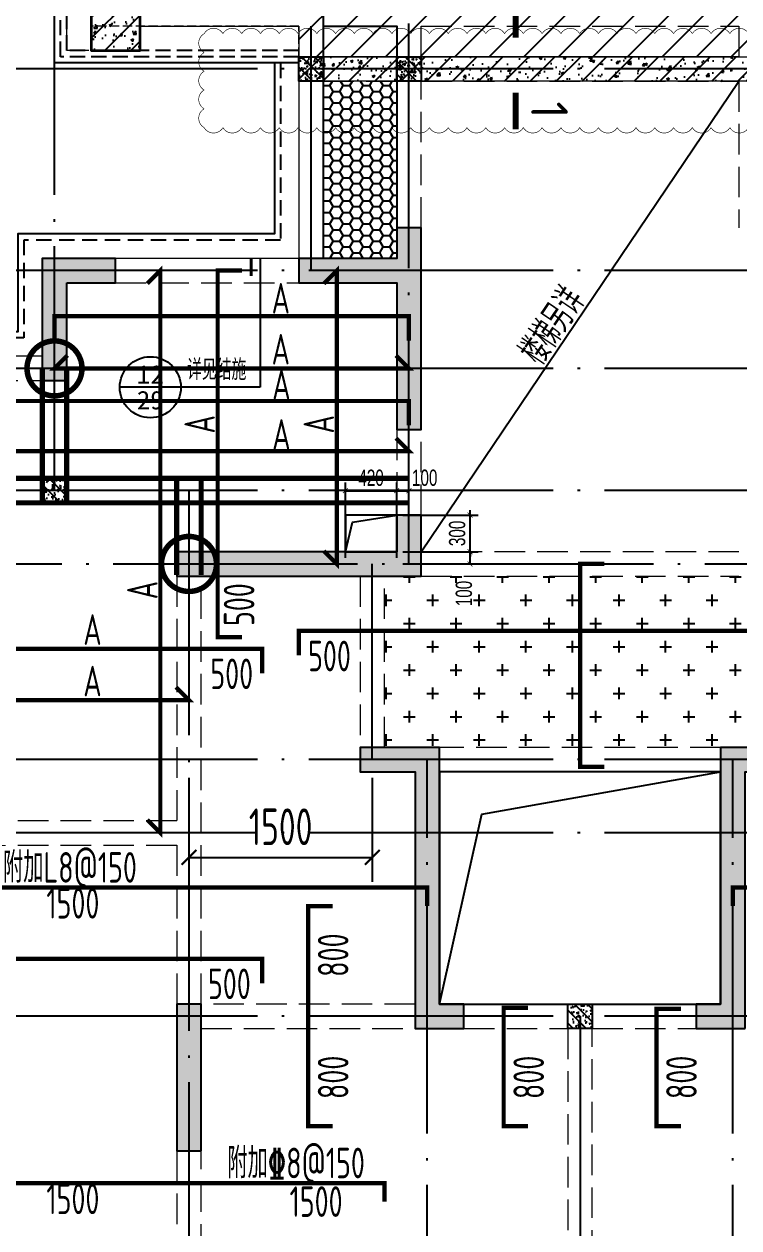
# Model space of a CAD drawing. Extents: x -1058961 to 23600, y -449123 to 2751847.
# Drawn here: x -324651 to -318802, y -49742 to -39894 of the extents above; entities that cross this region are included whole.
import ezdxf
from ezdxf.enums import TextEntityAlignment as Align

# ---------------------------------------------------------------- set-up
doc = ezdxf.new("R2010")
doc.units = 0
doc.header["$LTSCALE"] = 1000
for name, pattern in [('__DASH', [0.35, 0.25, -0.1]), ('DASH', [0.35, 0.25, -0.1]), ('DOTE', [2.4200000000000004, 2, -0.2, 0.02, -0.2]), ('HIDDEN', [0.375, 0.25, -0.125])]:
    doc.linetypes.add(name, pattern=pattern)
doc.layers.get('0').update_dxf_attribs({"linetype": 'CONTINUOUS'})
doc.layers.get('DEFPOINTS').update_dxf_attribs({"linetype": 'CONTINUOUS'})
for name, color, linetype, lineweight in [('+公共字体', 7, 'CONTINUOUS', 20), ('平面-看线', 45, 'CONTINUOUS', 15), ('立面-栏杆', 105, 'CONTINUOUS', 15)]:
    doc.layers.add(name, color=color, linetype=linetype, lineweight=lineweight)
for name, color, linetype in [('A-DOTE', 10, 'DOTE'), ('DIM_IDEN', 67, 'CONTINUOUS'), ('HATCH', 8, 'CONTINUOUS'), ('PUB_TEXT', 2, 'CONTINUOUS'), ('ROOF', 183, 'CONTINUOUS'), ('S-B板填充', 251, 'CONTINUOUS'), ('S-B板配筋', 6, 'CONTINUOUS'), ('S-B板配筋号', 7, 'CONTINUOUS'), ('S-C承台编号', 6, 'CONTINUOUS'), ('S-D洞口', 4, 'CONTINUOUS'), ('S-D洞口标注', 3, 'CONTINUOUS'), ('S-L主梁线', 4, 'DASH'), ('S-Q墙填充', 252, 'CONTINUOUS'), ('S-Q墙实线', 6, 'CONTINUOUS'), ('S-Q墙标注', 3, 'CONTINUOUS'), ('S-Z柱填充', 252, 'CONTINUOUS'), ('S-Z柱实线', 6, 'CONTINUOUS'), ('S-板正筋', 2, 'CONTINUOUS'), ('S-构造柱', 212, 'CONTINUOUS'), ('THICK', 6, 'CONTINUOUS'), ('看线', 251, 'CONTINUOUS')]:
    doc.layers.add(name, color=color, linetype=linetype)
doc.layers.add('审图修改', color=2, linetype='CONTINUOUS', plot=False)
doc.layers.add('配箍校核', color=34, linetype='CONTINUOUS', plot=False)
doc.styles.add('_TCH_AXIS', font='COMPLEX', dxfattribs={"bigfont": 'GBCBIG'})
doc.styles.add('_TCH_LABEL', font='simhei.ttf')
doc.styles.add('TSSD_Label', font='Tssdeng.shx', dxfattribs={"width": 0.7, "bigfont": 'hztxt.shx'})
doc.styles.add('TSSD_REIN', font='tssdeng.shx', dxfattribs={"width": 0.7, "height": 300, "bigfont": 'tssdchn.shx'})
doc.styles.add('结构文字', font='zstxt.shx', dxfattribs={"width": 0.7, "bigfont": 'zshz.shx'})
doc.dimstyles.new('STRUCK', dxfattribs={"dimtxt": 400, "dimasz": 121, "dimexe": 200, "dimexo": 150, "dimgap": 115, "dimtad": 1, "dimdec": 0, "dimdsep": 46, "dimtxsty": '结构文字', "dimblk": 'ARCHTICK', "dimcen": 400, "dimclrd": 3, "dimclre": 3, "dimclrt": 7, "dimadec": 0, "dimazin": 0, "dimtfac": 1, "dimtdec": 0, "dimtix": 1, "dimtmove": 2, "dimatfit": 3, "dimldrblk": '_DIMX', "dimfxl": 0, "dimtolj": 1, "dimtzin": 0, "dimarcsym": 0})
doc.dimstyles.new('STRUCK30', dxfattribs={"dimscale": 0.33333, "dimtxt": 400, "dimasz": 121, "dimexe": 200, "dimexo": 150, "dimgap": 115, "dimtad": 1, "dimdec": 0, "dimdsep": 46, "dimtxsty": '结构文字', "dimblk": 'ARCHTICK', "dimcen": 400, "dimclrd": 3, "dimclre": 3, "dimclrt": 7, "dimadec": 0, "dimazin": 0, "dimtfac": 1, "dimtdec": 0, "dimtix": 1, "dimtmove": 2, "dimatfit": 3, "dimldrblk": '_DIMX', "dimfxl": 0, "dimtolj": 1, "dimtzin": 0, "dimarcsym": 0})

# ---------------------------------------------------------------- blocks, each defined once
blk = doc.blocks.new('20210726.16350016')
at = {"layer": 'A-DOTE'}
for p, q in [((12800.00000676233, 13700.04724698304), (12800.0000067387, 21100.04725452978)), ((15700.00000734301, 13100.31751472806), (15700.0000073429, 21100.04725452978)), ((14900.00000734301, 15500.04725473234), (14900.00000734284, 17600.04725452978)), ((55600.00000724584, 17150.04725452977), (3600.000007999988, 17150.04725452978)), ((55600.00000724575, 15500.04725473234), (3600.000008000061, 15500.04725473234)), ((55600.00000724575, 14700.04724880424), (3600.000008000061, 14700.04724880436)), ((55600.00000724575, 13700.04725528683), (3600.000008000061, 13700.04725528706)), ((13900.21691773832, 13700.04725528695), (13900.00000781217, 3600.047255706566)), ((3600.000008000061, 13100.31752494338), (55600.00000724575, 13100.31748104317)), ((15399.99926464143, 11500.04725454794), (15399.99926437694, 13100.04725454887)), ((55600.00000724575, 11500.04725454783), (3600.000008000061, 11500.04725454806)), ((15850.00001240512, 3600.023631853284), (15850.00001272373, 11500.04725452978)), ((18350.00000321825, 3600.023631853284), (18350.00000289921, 11500.04725452978)), ((55600.00000724575, 10900.04725549754), (3600.000008000061, 10900.04725549766)), ((55600.00000724575, 9400.04725379066), (3600.000008000061, 9400.047254788922)), ((17100.00001477753, 9400.047254529782), (17100.00001477747, 3600.047255706566))]:
    blk.add_line(p, q, dxfattribs=at)
blk = doc.blocks.new('20210729.03492876')
at = {"layer": 'ROOF', "ltscale": 0.8}
for points in [[(10500.00101494137, 13199.99947683187), (8499.999998872168, 13199.99947683187), (8499.999998872168, 16499.9992174207), (15700.00197520445, 16499.99921742082), (15700.00197520445, 12899.99947683199), (15100.00060175743, 12899.99947683199)], [(10700.00099154282, 13250.00011611846), (10700.00101479515, 13700.0002195366), (9000.000651949085, 13700.0002195366), (9000.000651952578, 15999.99921533337), (15200.00197280012, 15999.99921515211), (15199.99674619379, 13699.9982511634), (14900.0010413049, 13699.9982511634), (14900.00149563467, 13249.99893279909)]]:
    blk.add_lwpolyline(points, dxfattribs=at)
at = {"layer": 'ROOF', "linetype": '__DASH', "ltscale": 0.5}
for points in [[(10500.00101494137, 13249.99947683187), (8549.999998872168, 13249.99947683187), (8549.999998872168, 16449.9992174207), (15650.00197520445, 16449.99921742082), (15650.00197520445, 12949.99947683199), (15100.00060175743, 12949.99947683199)], [(10500.00101494137, 13299.99947683187), (8599.999998872168, 13299.99947683187), (8599.999998872168, 16399.9992174207), (15600.00197520445, 16399.99921742082), (15600.00197520445, 12999.99947683199), (15100.00060175743, 12999.99947683199)]]:
    blk.add_lwpolyline(points, dxfattribs=at)
at = {"layer": '平面-看线', "linetype": 'DASH', "ltscale": 0.3}
for points in [[(10500.00104364369, 13250.00009286613), (10500.00101457827, 13500.00005221285), (9200.000649456284, 13499.99947685422), (9200.000649456284, 13299.99947683199), (8600.000649456284, 13299.99947683199), (8600.000649456284, 14099.99947683199)], [(10500.00099154282, 13250.00012645288), (10500.00100446079, 13500.0002195366), (8800.000651948794, 13500.0002195366), (8800.000651952869, 16199.99921533931), (15400.00242728792, 16199.99921514629), (15399.99629170698, 13499.9982511634), (15100.00124322966, 13499.9982511634), (15100.00217713334, 13249.99847845105)]]:
    blk.add_lwpolyline(points, dxfattribs=at)
at = {"layer": '看线', "color": 201}
blk.add_lwpolyline([(10300.00109598105, 13199.99947683187), (10300.00109598105, 11800.00040900533), (8199.999888128717, 11799.99921169109), (8200.000344247499, 11000.00051541498), (1800.000002286572, 11000.00051535433), (1800.000002337794, 10000.0219955974), (3.612192813307047e-06, 9999.997830567067), (0, 1500.000515277148), (2849.999999713909, 1500.000515524182)], dxfattribs=at)
at = {"layer": '看线', "color": 201, "linetype": 'HIDDEN', "ltscale": 0.5}
blk.add_lwpolyline([(10350.00110179221, 13199.99947683187), (10350.00110179221, 11750.00043751276), (8249.99991663621, 11749.99924019852), (8250.000372754992, 10950.00051541545), (1850.000002289133, 10950.0005153548), (1850.000002340355, 9950.022666843724), (50.00000359094702, 9949.998501813388), (50.0000000212458, 1550.000515281456), (2899.978877542831, 1550.000515255363)], dxfattribs=at)
blk = doc.blocks.new('_ArchTick')
at = {"color": 0, "linetype": 'ByBlock', "const_width": 0.15}
blk.add_lwpolyline([(-0.5, -0.5), (0.5, 0.5)], dxfattribs=at)
blk = doc.blocks.new('*D384')
at = {"layer": 'DEFPOINTS', "color": 0}
for p in [(-321602.0221801426, -43910.45516118803), (-321002.0221801426, -43910.45516118803), (-321602.0221801426, -44210.45516118803)]:
    blk.add_point(p, dxfattribs=at)
at = {"layer": 'S-D洞口标注', "color": 3, "lineweight": -2}
for p, q in [((-321552.0226801426, -43910.45516118803), (-320935.3561801426, -43910.45516118803)), ((-321002.0221801426, -43910.45516118803), (-321002.0221801426, -43870.12223118803)), ((-321002.0221801426, -44210.45516118803), (-321002.0221801426, -43910.45516118803)), ((-321552.0226801426, -44210.45516118803), (-320935.3561801426, -44210.45516118803)), ((-321002.0221801426, -44210.45516118803), (-321002.0221801426, -44250.78809118803))]:
    blk.add_line(p, q, dxfattribs=at)
at = {"layer": 'S-D洞口标注', "color": 3, "lineweight": -2, "xscale": 40.33293, "yscale": 40.33293, "zscale": 40.33293}
for p, rotation in [((-321002.0221801426, -43910.45516118803), 270), ((-321002.0221801426, -44210.45516118803), 90)]:
    blk.add_blockref('_ArchTick', p, dxfattribs=dict(at, rotation=rotation))
at = {"layer": 'S-D洞口标注', "color": 7, "insert": (-321107.0211301426, -44060.45516118808), "char_height": 133.332, "attachment_point": 5, "rotation": 90, "style": '结构文字'}
blk.add_mtext('\\A1;300', dxfattribs=at)
blk = doc.blocks.new('_DIMX')
blk.add_line((-150, 0), (150, 0))
at = {"const_width": 50}
blk.add_lwpolyline([(-70, -70), (70, 70)], dxfattribs=at)
blk = doc.blocks.new('*D385')
at = {"layer": 'DEFPOINTS', "color": 0}
for p in [(-321602.0221801434, -43711.056282031), (-322022.0241501778, -44311.056282031), (-321602.0221801434, -44310.45513135288)]:
    blk.add_point(p, dxfattribs=at)
at = {"layer": 'S-D洞口标注', "color": 3, "lineweight": -2}
for p, q in [((-322022.0241501778, -44261.056782031), (-322022.0241501778, -43644.390282031)), ((-322022.0241501778, -43711.056282031), (-321602.0221801434, -43711.056282031)), ((-321602.0221801434, -44260.45563135288), (-321602.0221801434, -43644.390282031))]:
    blk.add_line(p, q, dxfattribs=at)
at = {"layer": 'S-D洞口标注', "color": 3, "lineweight": -2, "xscale": 40.33293, "yscale": 40.33293, "zscale": 40.33293, "rotation": 180}
blk.add_blockref('_ArchTick', (-322022.0241501778, -43711.056282031), dxfattribs=at)
at = {"layer": 'S-D洞口标注', "color": 3, "lineweight": -2, "xscale": 40.33293, "yscale": 40.33293, "zscale": 40.33293}
blk.add_blockref('_ArchTick', (-321602.0221801434, -43711.056282031), dxfattribs=at)
at = {"layer": 'S-D洞口标注', "color": 7, "insert": (-321812.0231651606, -43606.057332031), "char_height": 133.332, "attachment_point": 5, "style": '结构文字'}
blk.add_mtext('\\A1;420', dxfattribs=at)
blk = doc.blocks.new('*D386')
at = {"layer": 'DEFPOINTS', "color": 0}
for p in [(-321502.0328296742, -43711.0561869326), (-321602.0221801432, -44310.45503625448), (-321502.0328296742, -44310.45503625448)]:
    blk.add_point(p, dxfattribs=at)
at = {"layer": 'S-D洞口标注', "color": 3, "lineweight": -2}
for p, q in [((-321602.0221801432, -44260.45553625449), (-321602.0221801432, -43644.39018693261)), ((-321602.0221801432, -43711.0561869326), (-321502.0328296742, -43711.0561869326)), ((-321502.0328296742, -44260.45553625449), (-321502.0328296742, -43644.39018693261))]:
    blk.add_line(p, q, dxfattribs=at)
at = {"layer": 'S-D洞口标注', "color": 3, "lineweight": -2, "xscale": 40.33293, "yscale": 40.33293, "zscale": 40.33293, "rotation": 180}
blk.add_blockref('_ArchTick', (-321602.0221801432, -43711.0561869326), dxfattribs=at)
at = {"layer": 'S-D洞口标注', "color": 3, "lineweight": -2, "xscale": 40.33293, "yscale": 40.33293, "zscale": 40.33293}
blk.add_blockref('_ArchTick', (-321502.0328296742, -43711.0561869326), dxfattribs=at)
at = {"layer": 'S-D洞口标注', "color": 7, "insert": (-321373.1452296742, -43606.05723693268), "char_height": 133.332, "attachment_point": 5, "style": '结构文字'}
blk.add_mtext('\\A1;100', dxfattribs=at)
blk = doc.blocks.new('*D387')
at = {"layer": 'DEFPOINTS', "color": 0}
for p in [(-321602.0221801426, -44210.45516118803), (-321002.0221801426, -44210.45516118803), (-321602.0221801426, -44310.455131353)]:
    blk.add_point(p, dxfattribs=at)
at = {"layer": 'S-D洞口标注', "color": 3, "lineweight": -2}
for p, q in [((-321552.0226801426, -44210.45516118803), (-320935.3561801426, -44210.45516118803)), ((-321002.0221801426, -44310.455131353), (-321002.0221801426, -44210.45516118803)), ((-321552.0226801426, -44310.455131353), (-320935.3561801426, -44310.455131353))]:
    blk.add_line(p, q, dxfattribs=at)
at = {"layer": 'S-D洞口标注', "color": 3, "lineweight": -2, "xscale": 40.33293, "yscale": 40.33293, "zscale": 40.33293}
for p, rotation in [((-321002.0221801426, -44210.45516118803), 90), ((-321002.0221801426, -44310.455131353), 270)]:
    blk.add_blockref('_ArchTick', p, dxfattribs=dict(at, rotation=rotation))
at = {"layer": 'S-D洞口标注', "color": 7, "insert": (-321052.0221801426, -44552.37820827612), "char_height": 133.332, "attachment_point": 5, "rotation": 90, "style": '结构文字'}
blk.add_mtext('\\A1;100', dxfattribs=at)
blk = doc.blocks.new('20210803.22403995')
at = {"layer": '+公共字体', "color": 2, "const_width": 45}
for points in [[(-856038.1477171783, -168386.5340418504, 0.9999999999999999), (-856038.1477171783, -167936.5340418504, 0.9999999999999999), (-856038.1477171783, -168386.5340418504, -1)], [(-854937.9329490284, -169986.2619679967, 0.9999999999999999), (-854937.9329490284, -169536.2619679967, 0.9999999999999999), (-854937.9329490284, -169986.2619679967, -1)]]:
    blk.add_lwpolyline(points, format="xyb", dxfattribs=at)
blk = doc.blocks.new('20210807.15313138')
at = {"layer": 'S-Q墙填充'}
h = blk.add_hatch(color=252, dxfattribs=at)
h.dxf.hatch_style = 1
h.paths.add_polyline_path([(72215.64160694156, 67839.54347647322), (72215.64160695355, 68189.54308488956), (72015.64160695698, 68189.54308489643), (72015.64160694843, 67939.54355188282), (71215.51752162169, 67939.54415522542), (71215.51737080942, 67739.54415522554), (72015.64160694423, 67739.54355188276), (72015.64160695215, 66539.54308489061), (72215.64160695151, 66539.54308489195)])
h = blk.add_hatch(color=252, dxfattribs=at)
h.dxf.hatch_style = 1
h.paths.add_polyline_path([(69315.64177511612, 67739.54347647665), (69715.55724009385, 67739.54347647665), (69715.55724009385, 67939.54347647665), (69115.64177511612, 67939.54347647665), (69115.64177511612, 66939.54309158723), (69315.64177511612, 66939.54309158723)])
h = blk.add_hatch(color=252, dxfattribs=at)
h.dxf.hatch_style = 1
h.paths.add_polyline_path([(72215.6401614738, 65339.81283329075), (72215.6401614738, 65839.81283329075), (72015.6401614738, 65839.81283329075), (72015.6401614738, 65539.81283329075), (71815.5751470635, 65539.81283329075), (70215.6431701828, 65539.81283329075), (70215.6431701828, 65339.81283329075), (71815.5751470635, 65339.81283329075)])
h = blk.add_hatch(color=252, dxfattribs=at)
h.dxf.hatch_style = 1
h.paths.add_polyline_path([(72365.6416016701, 63939.54301609352), (71715.5751470635, 63939.54301609352), (71715.5751470635, 63739.54301609352), (72165.6416016701, 63739.54301609352), (72165.6416016701, 63239.54490469102), (72165.6416016701, 61639.54309907157), (72565.6416016701, 61639.54309907157), (72565.6416016701, 61839.54309907157), (72365.6416016701, 61839.54309907157), (72365.6416016701, 63239.54490469102)])
h = blk.add_hatch(color=252, dxfattribs=at)
h.dxf.hatch_style = 1
h.paths.add_polyline_path([(74865.64160166963, 61639.54309907157), (74865.64160166963, 63239.54490469102), (74865.64160166963, 63739.54301609352), (75315.51727552185, 63739.54301609352), (75315.51727552185, 63939.54301609352), (74665.64160166963, 63939.54301609352), (74665.64160166963, 63239.54490469102), (74665.64160166963, 61839.54309907157), (74465.64160166963, 61839.54309907157), (74465.64160166963, 61639.54309907157)])
h = blk.add_hatch(color=252, dxfattribs=at)
h.dxf.hatch_style = 1
h.paths.add_polyline_path([(70415.65280410487, 60639.54309907157), (70415.65280410487, 61839.54309907157), (70215.65280410487, 61839.54309907157), (70215.65280410487, 60639.54309907157)])
at = {"layer": 'S-Z柱填充'}
h = blk.add_hatch(dxfattribs=at)
h.set_pattern_fill('ARMORED', color=256, scale=30, style=0)
h.set_pattern_definition([(49.99999999999999, (-309892.9445486082, 38050.78360231849), (215.178054780226, -18.82564049477853), [22.5, -247.5]), (355, (-309892.9445486082, 38050.78360231849), (-41.6254000839, 225.6576401100035), [18, -198]), (100.4514, (-309875.0130446082, 38049.21480031847), (173.5528145142065, 206.8318626182861), [19.122057, -210.3426336]), (46.18420000000002, (-309892.9445486082, 38110.78360231849), (320.1723145876933, -49.65570429870542), [33.74999999999984, -371.2499999999987]), (96.6356, (-309866.2635251081, 38106.64561021852), (280.398811664611, 292.2353612701325), [28.6830864, -315.5139]), (351.1842, (-309892.9445486082, 38110.78360231849), (280.3985835400882, 292.2355802775974), [27, -297]), (21, (-309862.9445486082, 38095.78360231849), (179.0721156355385, -120.7856671996016), [22.5, -247.5]), (326.0000000000001, (-309862.9445486082, 38095.78360231849), (72.99459957647451, 217.5450135140559), [18, -198]), (71.4514, (-309848.0218787082, 38085.71812051849), (252.066788574447, 96.75914901298572), [19.122057, -210.3426336]), (37.50000000000001, (-309892.9445486082, 38050.78360231849), (3.647956595187201, 99.86815614939344), [0, -195.6, 0, -201, 0, -198.75]), (7.499999999999999, (-309892.9445486082, 38050.78360231849), (78.92086123264458, 118.3235135647081), [0, -114.6, 0, -191.1, 0, -75.75]), (327.5, (-309959.8445486082, 38050.78360231849), (160.1467308517227, -6.766461520313927), [0, -75, 0, -234, 0, -310.5]), (317.5, (-309989.8445486082, 38050.78360231849), (174.9558508027159, 30.03149469969532), [0, -97.5, 0, -155.4, 0, -220.5]), (45, (-309892.9445486082, 38050.78360231849), (-106.0660171779821, 106.0660171779821), [])])
h.paths.add_polyline_path([(69915.64082413688, 70039.5474985269), (69515.64082413688, 70039.5474985269), (69515.64082413688, 69639.5474985269), (69915.64082413688, 69639.5474985269)])
at = {"layer": 'S-D洞口', "color": 5}
blk.add_lwpolyline([(72365.6416016701, 61839.54309907157), (74665.64160166963, 61839.54309907157), (74665.64160166963, 63739.54301609352), (72365.6416016701, 63739.54301609352), (72365.6416016701, 61839.54309907157), (72712.46699020077, 63392.71762756284), (74665.64160166963, 63739.54301609352)], dxfattribs=at)
at = {"layer": 'S-L主梁线', "linetype": 'ByBlock', "lineweight": 18}
for p, q in [((69915.64082413688, 69839.55075879957), (71215.17237492275, 69839.57194316547)), ((71215.17237492275, 69839.57194316547), (71215.51752162146, 67939.54385360089)), ((72015.64080936024, 69589.53004805985), (71415.21553176097, 69589.45172387711)), ((74815.06994485817, 69589.54309210525), (72215.64080935334, 69589.54309210522)), ((71215.51752162146, 67939.54385360089), (69715.55724009385, 67939.54347647665)), ((69115.64177511612, 67139.54309158723), (67515.6518829882, 67139.54309158723)), ((72365.6416016701, 63739.54301609352), (74665.64160166963, 63739.54301609352)), ((73515.653763901, 61839.54309907157), (72565.6416016701, 61839.54309907157)), ((74465.64160166963, 61839.54309907157), (73515.653763901, 61839.54309907157))]:
    blk.add_line(p, q, dxfattribs=at)
at = {"layer": 'S-L主梁线', "linetype": 'DASH', "lineweight": 18}
for p, q in [((71415.17237532462, 69839.58686716817), (72015.64067635531, 69839.66517947879)), ((71415.21553176096, 69589.45172387711), (71415.17237532462, 69839.58686716817)), ((72015.64067635531, 69839.66517947879), (72015.64080936025, 69589.53004805982)), ((72215.64080935334, 69589.54309210522), (72215.64067634838, 69839.67822219487)), ((72215.64067634838, 69839.67822219487), (74814.97457609753, 69839.67822219487)), ((74814.97457609753, 69839.67822219487), (74815.06994485817, 69589.54309210522)), ((71415.34591349901, 69389.45173918348), (72015.64166263916, 69389.5300464695)), ((71415.50019446384, 67939.5437781896), (71415.34591349901, 69389.45173918348)), ((72015.64091570672, 69389.53004637209), (72015.64155377858, 68189.54308489643)), ((72215.64155377864, 68189.54308488956), (72215.64137168686, 69389.54309210522)), ((72215.64166263974, 69389.54309210522), (74815.15372179734, 69389.54309210522)), ((74815.14619864999, 69389.54309210522), (74815.60372140355, 68189.54308489189)), ((69715.55726654714, 67739.54347647665), (71215.51737080918, 67739.54383003007)), ((67615.6518829882, 66939.54309158723), (69115.64177511612, 66939.54309158723)), ((72015.64160695215, 66539.54334782154), (72015.6401614738, 65839.81292715805)), ((72215.6401614738, 65839.81273942345), (72215.64160695151, 66539.54282196108)), ((74815.64304186593, 65539.81283329075), (72215.6401614738, 65539.81283329075)), ((70215.6431701828, 65339.81283329075), (70215.65234540423, 63339.54490469102)), ((70415.65280410383, 63239.54536339061), (70415.64317018495, 65339.81283329075)), ((71715.5751470635, 65339.81283329075), (71715.5751470635, 63939.54301609352)), ((71915.5751470635, 63939.54301609352), (71915.5751470635, 65339.81283329075)), ((72215.6401614738, 65339.81283329075), (74815.64304186593, 65339.81283329075)), ((74665.64160166963, 63939.54301609352), (72365.6416016701, 63939.54301609352)), ((70215.65234540423, 63339.54490469102), (67615.6518829882, 63339.54490469102)), ((70415.65280410487, 61839.54309907157), (70415.65280410487, 63239.54490469102)), ((67515.6518829882, 63139.54490469102), (70215.65280410487, 63139.54490469102)), ((70215.65280410487, 63139.54490469102), (70215.65280410487, 61839.54309907157)), ((72165.6416016701, 61839.54309907157), (70415.65280410487, 61839.54309907157)), ((70415.65280410487, 61639.54309907157), (72165.6416016701, 61639.54309907157)), ((72565.6416016701, 61639.54309907157), (73415.653763901, 61639.54309907157)), ((73415.653763901, 61639.54309907157), (73415.653763901, 57639.53564199063)), ((73615.653763901, 57639.53564199063), (73615.653763901, 61639.54309907157)), ((73615.653763901, 61639.54309907157), (74465.64160166963, 61639.54309907157)), ((70215.65280410487, 60639.54310579636), (70215.65357483321, 59089.53557440542)), ((70415.65357483315, 59089.53576965709), (70415.65280410487, 60639.54309907157))]:
    blk.add_line(p, q, dxfattribs=at)
at = {"layer": 'S-Q墙实线'}
blk.add_lwpolyline([(72215.64160694156, 67839.54347647322), (72215.64160695355, 68189.54308488956), (72015.64160695698, 68189.54308489643), (72015.64160694843, 67939.54355188282), (71215.51752162146, 67939.54385360089), (71215.51737080919, 67739.543853601), (72015.64160694423, 67739.54355188276), (72015.64160695215, 66539.54308489061), (72215.64160695151, 66539.54308489195), (72215.6416069429, 67839.5434764773)], dxfattribs=at)
for points in [[(69315.64177511612, 67739.54347647665), (69715.55724009385, 67739.54347647665), (69715.55724009385, 67939.54347647665), (69115.64177511612, 67939.54347647665), (69115.64177511612, 66939.54309158723), (69315.64177511612, 66939.54309158723)], [(72215.6401614738, 65339.81283329075), (72215.6401614738, 65839.81283329075), (72015.6401614738, 65839.81283329075), (72015.6401614738, 65539.81283329075), (71815.5751470635, 65539.81283329075), (70215.6431701828, 65539.81283329075), (70215.6431701828, 65339.81283329075), (71815.5751470635, 65339.81283329075)], [(72365.6416016701, 63939.54301609352), (71715.5751470635, 63939.54301609352), (71715.5751470635, 63739.54301609352), (72165.6416016701, 63739.54301609352), (72165.6416016701, 63239.54490469102), (72165.6416016701, 61639.54309907157), (72565.6416016701, 61639.54309907157), (72565.6416016701, 61839.54309907157), (72365.6416016701, 61839.54309907157), (72365.6416016701, 63239.54490469102)], [(74865.64160166963, 61639.54309907157), (74865.64160166963, 63239.54490469102), (74865.64160166963, 63739.54301609352), (75315.51727552185, 63739.54301609352), (75315.51727552185, 63939.54301609352), (74665.64160166963, 63939.54301609352), (74665.64160166963, 63239.54490469102), (74665.64160166963, 61839.54309907157), (74465.64160166963, 61839.54309907157), (74465.64160166963, 61639.54309907157)], [(70415.65280410487, 60639.54309907157), (70415.65280410487, 61839.54309907157), (70215.65280410487, 61839.54309907157), (70215.65280410487, 60639.54309907157)]]:
    blk.add_lwpolyline(points, close=True, dxfattribs=at)
at = {"layer": 'S-Z柱实线', "lineweight": 35}
blk.add_lwpolyline([(69915.64082413688, 70039.5474985269), (69515.64082413688, 70039.5474985269), (69515.64082413688, 69639.5474985269), (69915.64082413688, 69639.5474985269)], close=True, dxfattribs=at)
blk = doc.blocks.new('20210730.02141516')
at = {"layer": 'S-构造柱'}
h = blk.add_hatch(dxfattribs=at)
h.set_pattern_fill('ARMORED', color=256, scale=15, angle=-90.00000000000001, style=0)
h.set_pattern_definition([(320, (-154189.4087994955, 3278673.453847362), (-9.412820247389286, -107.589027390113), [11.25, -123.75]), (265, (-154189.4087994955, 3278673.453847362), (112.8288200550018, 20.81270004194998), [9, -99]), (10.45139999999996, (-154190.1932004951, 3278664.488095364), (103.415931309143, -86.77640725710324), [9.561028499999967, -105.1713167999997]), (316.1842, (-154159.4087994955, 3278673.453847362), (-24.82785214935274, -160.0861572938467), [16.875, -185.625]), (6.635599999999986, (-154161.477795545, 3278660.113335611), (146.1176806350662, -140.1994058323055), [14.34154319999972, -157.7569499999956]), (261.1841999999999, (-154159.4087994955, 3278673.453847362), (146.1177901387987, -140.1992917700441), [13.49999999999973, -148.4999999999956]), (290.9999999999999, (-154166.9087994955, 3278658.453847362), (-60.39283359980084, -89.53605781776923), [11.25, -123.75]), (236, (-154166.9087994955, 3278658.453847362), (108.772506757028, -36.49729978823728), [8.999999999999998, -98.99999999999999]), (341.4514, (-154171.941540394, 3278650.992512414), (48.37957450649284, -126.0333942872235), [9.5610285, -105.1713168]), (307.5, (-154189.4087994955, 3278673.453847362), (49.93407807469672, -1.823978297593609), [0, -97.79999999999875, 0, -100.4999999999987, 0, -99.37499999999875]), (277.5, (-154189.4087994955, 3278673.453847362), (59.16175678235403, -39.46043061632231), [0, -57.29999999999999, 0, -95.54999999999998, 0, -37.87499999999999]), (237.5, (-154189.4087994955, 3278706.903847361), (-3.383230760156985, -80.07336542586137), [0, -37.5, 0, -117, 0, -155.25]), (227.5, (-154189.4087994955, 3278721.903847361), (15.01574734984763, -87.47792540135794), [0, -48.75, 0, -77.69999999999999, 0, -110.25]), (315, (-154189.4087994955, 3278673.453847362), (53.03300858899107, 53.03300858899105), [])])
h.paths.add_polyline_path([(199.9996630134992, 200), (199.9996630134992, 0), (0, 4.656612873077393e-09), (0, 200.0000000046566)])
blk.add_lwpolyline([(199.9996630134992, 200), (199.9996630134992, 0), (0, 4.656612873077393e-09), (0, 200.0000000046566)], close=True, dxfattribs=at)
blk = doc.blocks.new('20210809.18285270')
at = {"layer": 'ROOF', "rotation": 359.9999999538236}
for p in [(10300.00101013819, 12550.16533148376), (11099.99998048227, 12550.16596065736), (8200.000335611054, 9100.162005558032)]:
    blk.add_blockref('20210730.02141516', p, dxfattribs=at)
at = {"layer": 'ROOF'}
blk.add_blockref('20210730.02141516', (12500.00034381228, 4800.165323158672), dxfattribs=at)
blk = doc.blocks.new('*D2744')
at = {"layer": 'DEFPOINTS', "color": 0}
for p in [(-323301.8507823211, -45910.72539173561), (-321802.0211877113, -45910.72539173561), (-321802.0211877113, -46710.72539173561)]:
    blk.add_point(p, dxfattribs=at)
at = {"layer": 'S-Q墙标注', "color": 3, "lineweight": -2}
for p, q in [((-323301.8507823211, -46060.72539173561), (-323301.8507823211, -46910.72539173561)), ((-321802.0211877113, -46060.72539173561), (-321802.0211877113, -46910.72539173561)), ((-323301.8507823211, -46710.72539173561), (-321802.0211877113, -46710.72539173561))]:
    blk.add_line(p, q, dxfattribs=at)
at = {"layer": 'S-Q墙标注', "color": 3, "lineweight": -2, "xscale": 121, "yscale": 121, "zscale": 121, "rotation": 180}
blk.add_blockref('_ArchTick', (-323301.8507823211, -46710.72539173561), dxfattribs=at)
at = {"layer": 'S-Q墙标注', "color": 3, "lineweight": -2, "xscale": 121, "yscale": 121, "zscale": 121}
blk.add_blockref('_ArchTick', (-321802.0211877113, -46710.72539173561), dxfattribs=at)
at = {"layer": 'S-Q墙标注', "color": 7, "insert": (-322551.9359850162, -46460.72539173561), "char_height": 300, "attachment_point": 5, "style": 'TSSD_REIN'}
blk.add_mtext('\\A1;1500', dxfattribs=at)
blk = doc.blocks.new('20210811.10154474')
at = {"layer": 'DIM_IDEN'}
for p, q in [((10230.20669546103, 12404.62708021409), (10230.20669546103, 11350.44603377511)), ((9580.90932528794, 11350.44603377511), (9080.90932528794, 11350.44603377511)), ((10230.20669546103, 11350.44603377511), (9580.90932528794, 11350.44603377511))]:
    blk.add_line(p, q, dxfattribs=at)
at = {"layer": 'DIM_IDEN', "const_width": 25}
blk.add_lwpolyline([(10155.20669546103, 12404.62708021409), (10155.20669546103, 12261.79666357464)], dxfattribs=at)
at = {"layer": 'DIM_IDEN'}
blk.add_circle((9330.90932528794, 11350.44603377511), 250, dxfattribs=at)
at = {"layer": 'PUB_TEXT', "style": '_TCH_LABEL'}
for s, height, width, p, p2 in [('12', 151.135935090253, 1.02298850574712, (9219.728867290512, 11379.55853375793), (9442.089783285366, 11379.55853375793)), ('29', 151.9270068727424, 1.005649717514199, (9221.041207323462, 11169.46422381001), (9440.777443252417, 11169.46422381001))]:
    blk.add_text(s, height=height, dxfattribs=dict(at, width=width)).set_placement(p, p2, align=Align.FIT)
at = {"layer": 'PUB_TEXT', "style": '_TCH_AXIS'}
blk.add_text('详见结施', height=168.7943262411347, dxfattribs=at).set_placement((9630.959325287957, 11409.80454441346))

msp = doc.modelspace()

# ---------------------------------------------------------------- hatches: boundary and pattern name
at = {"layer": 'HATCH'}
h = msp.add_hatch(dxfattribs=at)
h.set_pattern_fill('ARMORED', color=252, scale=30, style=0)
h.set_pattern_definition([(49.99999999999999, (-194641.1185369354, -326241.3616554455), (215.178054780226, -18.82564049477853), [22.5, -247.5]), (355, (-194641.1185369354, -326241.3616554455), (-41.6254000839, 225.6576401100035), [18, -198]), (100.4514, (-194623.1870329354, -326242.9304574456), (173.5528145142065, 206.8318626182861), [19.122057, -210.3426336]), (46.18420000000002, (-194641.1185369354, -326181.3616554455), (320.1723145876933, -49.65570429870542), [33.74999999999999, -371.2499999999999]), (96.6356, (-194614.4375134354, -326185.4996475455), (280.398811664611, 292.2353612701325), [28.6830864, -315.5139]), (351.1842, (-194641.1185369354, -326181.3616554455), (280.3985835400882, 292.2355802775974), [27, -297]), (21, (-194611.1185369354, -326196.3616554455), (179.0721156355385, -120.7856671996016), [22.5, -247.5]), (326.0000000000001, (-194611.1185369354, -326196.3616554455), (72.99459957647451, 217.5450135140559), [18, -198]), (71.4514, (-194596.1958670354, -326206.4271372455), (252.066788574447, 96.75914901298572), [19.122057, -210.3426336]), (37.50000000000001, (-194641.1185369354, -326241.3616554455), (3.647956595187201, 99.86815614939344), [0, -195.6, 0, -201, 0, -198.75]), (7.499999999999999, (-194641.1185369354, -326241.3616554455), (78.92086123264458, 118.3235135647081), [0, -114.6, 0, -191.1, 0, -75.75]), (327.5, (-194708.0185369354, -326241.3616554455), (160.1467308517227, -6.766461520313927), [0, -75, 0, -234, 0, -310.5]), (317.5, (-194738.0185369354, -326241.3616554455), (174.9558508027159, 30.03149469969532), [0, -97.5, 0, -155.4, 0, -220.5]), (45, (-194641.1185369354, -326241.3616554455), (-106.0660171779821, 106.0660171779821), [])])
h.paths.add_polyline_path([(-322402.4133290161, -40160.85300904268), (-317802.235779808, -40160.83796855237), (-317802.235779808, -40360.74660032429), (-322402.4133290161, -40360.7616408146)])
at = {"layer": 'S-B板填充'}
h = msp.add_hatch(dxfattribs=at)
h.set_pattern_fill('METAL', color=256, scale=50, style=0)
h.set_pattern_definition([(45, (-234868.0802760046, -192054.5932620025), (-141.4213562373095, 141.4213562373095), [])])
edge = h.paths.add_edge_path()
edge.add_line((-322402.0194529423, -40160.84215114673), (-317702.0236979742, -40160.60855743004))
edge.add_line((-317702.0236979742, -40160.60855743004), (-317702.0198932801, -39710.5901854448))
edge.add_line((-317702.0198932801, -39710.5901854448), (-317702.0232438002, -39510.72804153647))
edge.add_line((-317702.0232438002, -39510.72804153647), (-317702.0294378022, -37410.72610449203))
edge.add_line((-317702.0294378022, -37410.72610449203), (-323902.011972958, -37410.72610449203))
edge.add_line((-323902.011972958, -37410.72610449203), (-323902.0215174801, -39710.72090911277))
edge.add_line((-323902.0215174801, -39710.72090911277), (-322402.0371608016, -39710.72510010755))
edge.add_line((-322402.0371608016, -39710.72510010755), (-322402.0194529362, -40160.72584281227))
at = {"layer": 'S-B板填充', "linetype": 'ByBlock'}
h = msp.add_hatch(dxfattribs=at)
h.set_pattern_fill('HONEY', color=252, scale=17.142857142, style=0)
h.set_pattern_definition([(0, (-266523.4012316755, -223947.1283301582), (81.64285713877499, 47.13651428335745), [54.42857142584999, -108.8571428517]), (120, (-266523.4012316755, -223947.1283301582), (-81.64284738462308, 47.13653117804415), [54.42857142584995, -108.8571428516999]), (59.99999999999999, (-266523.4012316755, -223947.1283301582), (9.754151908549935e-06, 94.27304546140157), [-108.8571428517, 54.42857142584999])])
h.paths.add_polyline_path([(-322202.1621471612, -41810.72455403797), (-321602.0217180899, -41810.72455403797), (-321602.0217180899, -40360.73836150754), (-322202.0207033556, -40360.81663008133)])
at = {"layer": 'S-B板填充'}
h = msp.add_hatch(dxfattribs=at)
h.set_pattern_fill('CROSS', color=252, scale=30, style=0)
h.set_pattern_definition([(0, (-234868.0802760046, -192054.5932620025), (190.5, 190.5), [95.25, -285.75]), (90, (-234820.4552760046, -192102.2182620025), (-190.5, 190.5), [95.25, -285.75])])
h.paths.add_polyline_path([(-321702.0871945535, -44410.45557434816), (-318502.1450660952, -44410.45557434816), (-318502.1450660952, -45810.72539154539), (-321702.0871945535, -45810.72539154539)])

# ---------------------------------------------------------------- linework, layer by layer
at = {"layer": 'ROOF'}
msp.add_lwpolyline([(-322202.0207033556, -39910.72568167903), (-321602.0217180899, -39910.72568167903), (-321602.0217180899, -41810.72592448891), (-322202.0207033556, -41810.72592448891)], close=True, dxfattribs=at)
at = {"layer": 'S-B板配筋', "lineweight": 35, "const_width": 35}
for points in [[(-323642.0717754127, -46404.65937340539), (-323536.0057582348, -46510.72539058339), (-323536.0057582348, -41910.72673250252), (-323642.0717754127, -42016.79274968046)], [(-322866.8287945887, -44910.45560113952), (-323066.8287945887, -44910.45557434461), (-323066.8285266398, -41910.7253645538), (-322866.8285266398, -41910.72539134871)], [(-322197.8613265658, -44204.39144480566), (-322091.7953093878, -44310.45746198366), (-322091.7953093878, -41910.72644167347), (-322197.8613265658, -42016.79245885147)], [(-324402.0324368907, -42484.3378539657), (-324402.0324368907, -42284.3378539657), (-321502.0313508685, -42284.33785395336), (-321502.0313508685, -42484.33785395336)], [(-324295.9651655203, -42604.66118650918), (-324402.0311826983, -42710.72720368719), (-321502.031350866, -42710.72720366821), (-321608.0973680439, -42604.66118649021)], [(-326162.0104586287, -43177.36838908214), (-326162.0104586287, -42977.36838908214), (-321502.0204450098, -42977.36838908214), (-321502.0204450098, -43177.36838908214)], [(-325995.9542085892, -43281.35616390547), (-326102.0204448743, -43387.42196197575), (-321502.031715892, -43387.43146446941), (-321608.0975139624, -43281.36522818427)], [(-319902.0205851045, -45970.72541833675), (-320102.0205851045, -45970.72539154184), (-320102.0205100788, -44310.45562877826), (-319902.0205100788, -44310.45565557317)], [(-322402.0871945534, -45058.75970628421), (-322402.0871945534, -44858.75970628421), (-317802.1450660951, -44858.75970628421), (-317802.1450660951, -45058.75970628421)], [(-326702.0104586288, -45204.32967623463), (-326702.0104586288, -45004.32967623463), (-322702.0182528351, -45004.3209609788), (-322702.0182528351, -45204.3209609788)], [(-325995.9550576482, -45319.10163865209), (-326102.0210748262, -45425.16765583004), (-323301.8507823212, -45425.1676558301), (-323407.9167994991, -45319.10163865215)], [(-324902.0202139791, -47108.39381007169), (-324902.0202139791, -46958.39381007169), (-321352.0204396773, -46958.39381008584), (-321352.0204396773, -47108.39381008584)], [(-315301.9969414531, -47108.39381007169), (-315301.9969414531, -46958.39381007169), (-318851.9967157547, -46958.39381008584), (-318851.9967157547, -47108.39381008584)], [(-322127.0153265494, -48910.72533535864), (-322327.0153265494, -48910.72530856379), (-322327.0150853953, -47110.72530856379), (-322127.0150853953, -47110.7253353587)], [(-322702.0081786454, -47740.38220748043), (-322702.0081786454, -47540.38220748043), (-332602.0204443526, -47540.38220748049), (-332602.0204443526, -47740.38220748049)], [(-320527.0148382681, -48910.7253353587), (-320727.0148382681, -48910.72530856379), (-320727.0147083129, -47940.72530856379), (-320527.0147083129, -47940.7253353587)], [(-319277.0148382681, -48910.7253353587), (-319477.0148382681, -48910.72530856379), (-319477.0147096526, -47950.72530856379), (-319277.0147096526, -47950.7253353587)], [(-324901.9252180466, -49526.69527026318), (-324901.9252180466, -49376.69527026318), (-321701.9252185305, -49376.69527026318), (-321701.9252185305, -49526.69527026318)]]:
    msp.add_lwpolyline(points, dxfattribs=at)
at = {"layer": 'S-B板配筋号', "color": 1}
msp.add_lwpolyline([(-321402.0221801433, -44210.45557434892), (-318802.5086198197, -40360.72531553445)], dxfattribs=at)
at = {"layer": 'S-D洞口', "color": 5}
for points in [[(-322022.0237375822, -44210.4555743481), (-321602.0237375822, -44210.4555743481), (-321602.0237375822, -43910.4555743481), (-322022.0237375822, -43910.4555743481), (-322022.0237375822, -44210.4555743481), (-321963.6904042488, -43968.78890768148), (-321602.0237375822, -43910.4555743481)], [(-321252.0207399469, -47910.72530856734), (-318952.0207399474, -47910.72530856734), (-318952.0207399474, -46010.72539154539), (-321252.0207399469, -46010.72539154539), (-321252.0207399469, -47910.72530856734), (-320905.1953514162, -46357.55078007607), (-318952.0207399474, -46010.72539154539)]]:
    msp.add_lwpolyline(points, dxfattribs=at)
at = {"layer": 'S-板正筋', "color": 5, "linetype": 'DASH', "const_width": 42.857142855}
for points in [[(-324502.0205665009, -42710.72720368719), (-324502.021719005, -43810.72532307717)], [(-324302.0205665009, -42710.72539727669), (-324302.0217190911, -43810.72532278195)], [(-321502.0089511819, -43610.72717982758), (-326102.0217183399, -43610.7271798423)], [(-323402.0191714342, -44401.17617993761), (-323402.0191714342, -43610.72532290197)], [(-323202.0089511819, -44401.17617992521), (-323202.0089511819, -43610.72717983299)], [(-321502.0089511819, -43810.72717977839), (-326102.0217183504, -43810.72717979318)]]:
    msp.add_lwpolyline(points, dxfattribs=at)
at = {"layer": 'THICK', "const_width": 50}
for points in [[(-320628.0414115468, -40005.60439473964), (-320628.0414115468, -39705.60439473964)], [(-320628.0414115468, -40456.20967037944), (-320628.0414115468, -40756.20967037944)]]:
    msp.add_lwpolyline(points, dxfattribs=at)
at = {"layer": '审图修改', "const_width": 5}
for points in [[(-318722.4115856028, -40740.67586917209, -0.5773502691896255), (-318876.0396561509, -40740.67586917209, -0.5773502691896255), (-319029.6677266989, -40740.67586917209, -0.5773502691896255), (-319183.295797247, -40740.67586917209, -0.5773502691896255), (-319336.9238677952, -40740.67586917209, -0.5773502691896255), (-319490.5519383432, -40740.67586917209, -0.5773502691896255), (-319644.1800088913, -40740.67586917209, -0.5773502691896255), (-319797.8080794394, -40740.67586917209, -0.5773502691896255), (-319951.4361499875, -40740.67586917209, -0.5773502691896255), (-320105.0642205356, -40740.67586917209, -0.5773502691896255), (-320258.6922910836, -40740.67586917209, -0.5773502691896255), (-320412.3203616317, -40740.67586917209, -0.5773502691896255), (-320565.9484321799, -40740.67586917209, -0.5773502691896255), (-320719.5765027279, -40740.67586917209, -0.5773502691896255), (-320873.204573276, -40740.67586917209, -0.5773502691896255), (-321026.8326438241, -40740.67586917209, -0.5773502691896255), (-321180.4607143722, -40740.67586917209, -0.5773502691896255), (-321334.0887849203, -40740.67586917209, -0.5773502691896255), (-321487.7168554683, -40740.67586917209, -0.5773502691896255), (-321641.3449260165, -40740.67586917209, -0.5773502691896255), (-321794.9729965646, -40740.67586917209, -0.5773502691896255), (-321948.6010671126, -40740.67586917209, -0.5773502691896255), (-322102.2291376607, -40740.67586917209, -0.5773502691896255), (-322255.8572082088, -40740.67586917209, -0.5773502691896255), (-322409.4852787569, -40740.67586917209, -0.5773502691896255), (-322563.113349305, -40740.67586917209, -0.5773502691896255), (-322716.7414198531, -40740.67586917209, -0.5773502691896255), (-322870.3694904012, -40740.67586917209, -0.5773502691896255), (-323023.9975609493, -40740.67586917209, -0.5773502691896255), (-323177.6256314974, -40740.67586917209, -0.5773502691896255), (-323177.6256314974, -40587.04779862403, -0.5773502691896255), (-323177.6256314974, -40433.41972807597, -0.5773502691896255), (-323177.6256314974, -40279.79165752791, -0.5773502691896255), (-323177.6256314974, -40126.16358697985, -0.5773502691896255), (-323177.6256314974, -39972.53551643179, -0.5773502691896255), (-323177.6256314974, -39972.53551643179, -0.5773502691896255)], [(-323177.6256314974, -39972.53551643179, -0.5773502691896255), (-323023.9975609493, -39972.53551643179, -0.5773502691896255), (-322870.3694904012, -39972.53551643179, -0.5773502691896255), (-322716.7414198531, -39972.53551643179, -0.5773502691896255), (-322563.113349305, -39972.53551643179, -0.5773502691896255), (-322409.4852787569, -39972.53551643179, -0.5773502691896255), (-322255.8572082088, -39972.53551643179, -0.5773502691896255), (-322102.2291376607, -39972.53551643179, -0.5773502691896255), (-321948.6010671126, -39972.53551643179, -0.5773502691896255), (-321794.9729965646, -39972.53551643179, -0.5773502691896255), (-321641.3449260165, -39972.53551643179, -0.5773502691896255), (-321487.7168554683, -39972.53551643179, -0.5773502691896255), (-321334.0887849203, -39972.53551643179, -0.5773502691896255), (-321180.4607143722, -39972.53551643179, -0.5773502691896255), (-321026.8326438241, -39972.53551643179, -0.5773502691896255), (-320873.204573276, -39972.53551643179, -0.5773502691896255), (-320719.5765027279, -39972.53551643179, -0.5773502691896255), (-320565.9484321799, -39972.53551643179, -0.5773502691896255), (-320412.3203616317, -39972.53551643179, -0.5773502691896255), (-320258.6922910836, -39972.53551643179, -0.5773502691896255), (-320105.0642205356, -39972.53551643179, -0.5773502691896255), (-319951.4361499875, -39972.53551643179, -0.5773502691896255), (-319797.8080794394, -39972.53551643179, -0.5773502691896255), (-319644.1800088913, -39972.53551643179, -0.5773502691896255), (-319490.5519383432, -39972.53551643179, -0.5773502691896255), (-319336.9238677952, -39972.53551643179, -0.5773502691896255), (-319183.295797247, -39972.53551643179, -0.5773502691896255), (-319029.6677266989, -39972.53551643179, -0.5773502691896255), (-318876.0396561509, -39972.53551643179, -0.5773502691896255), (-318722.4115856028, -39972.53551643179, -0.5773502691896255)]]:
    msp.add_lwpolyline(points, format="xyb", dxfattribs=at)
at = {"layer": '立面-栏杆'}
msp.add_lwpolyline([(-322402.4133290161, -40160.85300904268), (-317802.235779808, -40160.83796855237), (-317802.235779808, -40360.74660032429), (-322402.4133290161, -40360.7616408146)], close=True, dxfattribs=at)

# ---------------------------------------------------------------- block references
msp.add_blockref('20210729.03492876', (-332902.0204444791, -53410.72531964415))
at = {"layer": 'A-DOTE'}
msp.add_blockref('20210726.16350016', (-337202.0204523528, -57410.77264608105), dxfattribs=at)
at = {"layer": 'PUB_TEXT'}
msp.add_blockref('20210811.10154474', (-332949.1040215601, -54215.3524716805), dxfattribs=at)
at = {"layer": 'S-C承台编号'}
msp.add_blockref('20210803.22403995', (531636.11653448, 125450.8068381632), dxfattribs=at)
at = {"layer": 'S-Q墙填充'}
msp.add_blockref('20210807.15313138', (-393617.662341617, -109750.2684076397), dxfattribs=at)
at = {"layer": '配箍校核'}
msp.add_blockref('20210809.18285270', (-332702.0381711011, -52910.89063867182), dxfattribs=at)

# ---------------------------------------------------------------- texts
at = {"layer": 'S-B板配筋号', "color": 1, "style": 'TSSD_REIN', "width": 0.7}
for s, p in [('A', (-322625.5409156717, -42261.92529689847)), ('A', (-322625.5409156717, -42678.87051575072)), ('A', (-322620.7375392184, -42965.8779827106)), ('A', (-322620.7323266738, -43375.93448741478)), ('A', (-324166.4258842363, -44972.47039517952)), ('A', (-324166.4258842363, -45393.31277429336)), ('附加L8@150', (-324824.378107138, -46917.83526216634)), ('附加%%1328@150', (-322988.8801965332, -49336.13672235783))]:
    msp.add_text(s, height=250, dxfattribs=at).set_placement(p)
for s, rotation, p in [('楼梯另详', 55.97098244340447, (-320412.3272819109, -42704.32957842672)), ('A', 449.9999920318234, (-323089.4473361438, -43243.04865063506)), ('A', 449.9999920318234, (-322114.4140236146, -43243.04865063506)), ('A', 449.9999920318234, (-323558.6245343661, -44600.17143228673))]:
    msp.add_text(s, height=250, rotation=rotation, dxfattribs=at).set_placement(p)
at = {"layer": 'S-B板配筋号', "style": 'TSSD_REIN', "width": 0.7}
for s, p in [('500', (-323016.7572723675, -44643.24593418161)), ('800', (-322247.0151389851, -47510.72530856379)), ('800', (-322247.0152729595, -48510.72530856379)), ('800', (-320647.0147846783, -48510.72530856379)), ('800', (-319397.0147846783, -48510.72530856379))]:
    msp.add_text(s, height=250, rotation=449.9999920318234, dxfattribs=at).set_placement(p, align=Align.TOP_CENTER)
for s, p in [('500', (-322152.0871945534, -44938.75970628421)), ('500', (-322952.018252835, -45084.3209609788)), ('1500', (-324251.6810011512, -46961.42265992117)), ('500', (-322971.4065434966, -47620.38220748043)), ('1500', (-324251.5860052188, -49379.72412011266)), ('1500', (-322261.6138314984, -49402.02181353053))]:
    msp.add_text(s, height=250, dxfattribs=at).set_placement(p, align=Align.TOP_CENTER)
at = {"layer": 'THICK', "style": 'TSSD_Label'}
msp.add_text('1', height=300, rotation=270, dxfattribs=at).set_placement((-320503.0414115468, -40525.44043961022))

# ---------------------------------------------------------------- dimensions: what is measured, and where the dimension line sits
at = {"layer": 'S-D洞口标注'}
dim = msp.add_linear_dim(base=(-321602.0221801434, -43711.056282031), p1=(-322022.0241501778, -44311.056282031), p2=(-321602.0221801434, -44310.45513135288), dimstyle='STRUCK30', dxfattribs=at)
dim.commit()
dim.dimension.update_dxf_attribs({"geometry": '*D385', "text_midpoint": (-321812.0231651606, -43606.057332031)})
dim = msp.add_linear_dim(base=(-321502.0328296742, -43711.0561869326), p1=(-321602.0221801432, -44310.45503625448), p2=(-321502.0328296742, -44310.45503625448), dimstyle='STRUCK30', dxfattribs=at)
dim.commit()
dim.dimension.update_dxf_attribs({"geometry": '*D386', "text_midpoint": (-321373.1452296742, -43606.05723693268), "dimtype": 160})
dim = msp.add_linear_dim(base=(-321002.0221801426, -43910.45516118803), p1=(-321602.0221801426, -44210.45516118803), p2=(-321602.0221801426, -43910.45516118803), angle=90, dimstyle='STRUCK30', dxfattribs=at)
dim.commit()
dim.dimension.update_dxf_attribs({"geometry": '*D384', "text_midpoint": (-321107.0211301426, -44060.45516118808)})
dim = msp.add_linear_dim(base=(-321002.0221801426, -44210.45516118803), p1=(-321602.0221801426, -44310.455131353), p2=(-321602.0221801426, -44210.45516118803), angle=90, dimstyle='STRUCK30', dxfattribs=at)
dim.commit()
dim.dimension.update_dxf_attribs({"geometry": '*D387', "text_midpoint": (-321052.0221801426, -44552.37820827612), "dimtype": 160})
at = {"layer": 'S-Q墙标注'}
dim = msp.add_linear_dim(base=(-321802.0211877113, -46710.72539173561), p1=(-323301.8507823211, -45910.72539173561), p2=(-321802.0211877113, -45910.72539173561), dimstyle='STRUCK', override={"dimtxt": 300, "dimgap": 100, "dimtxsty": 'TSSD_REIN'}, dxfattribs=at)
dim.commit()
dim.dimension.update_dxf_attribs({"geometry": '*D2744', "text_midpoint": (-322551.9359850162, -46460.72539173561)})

doc.saveas('drawing.dxf')
